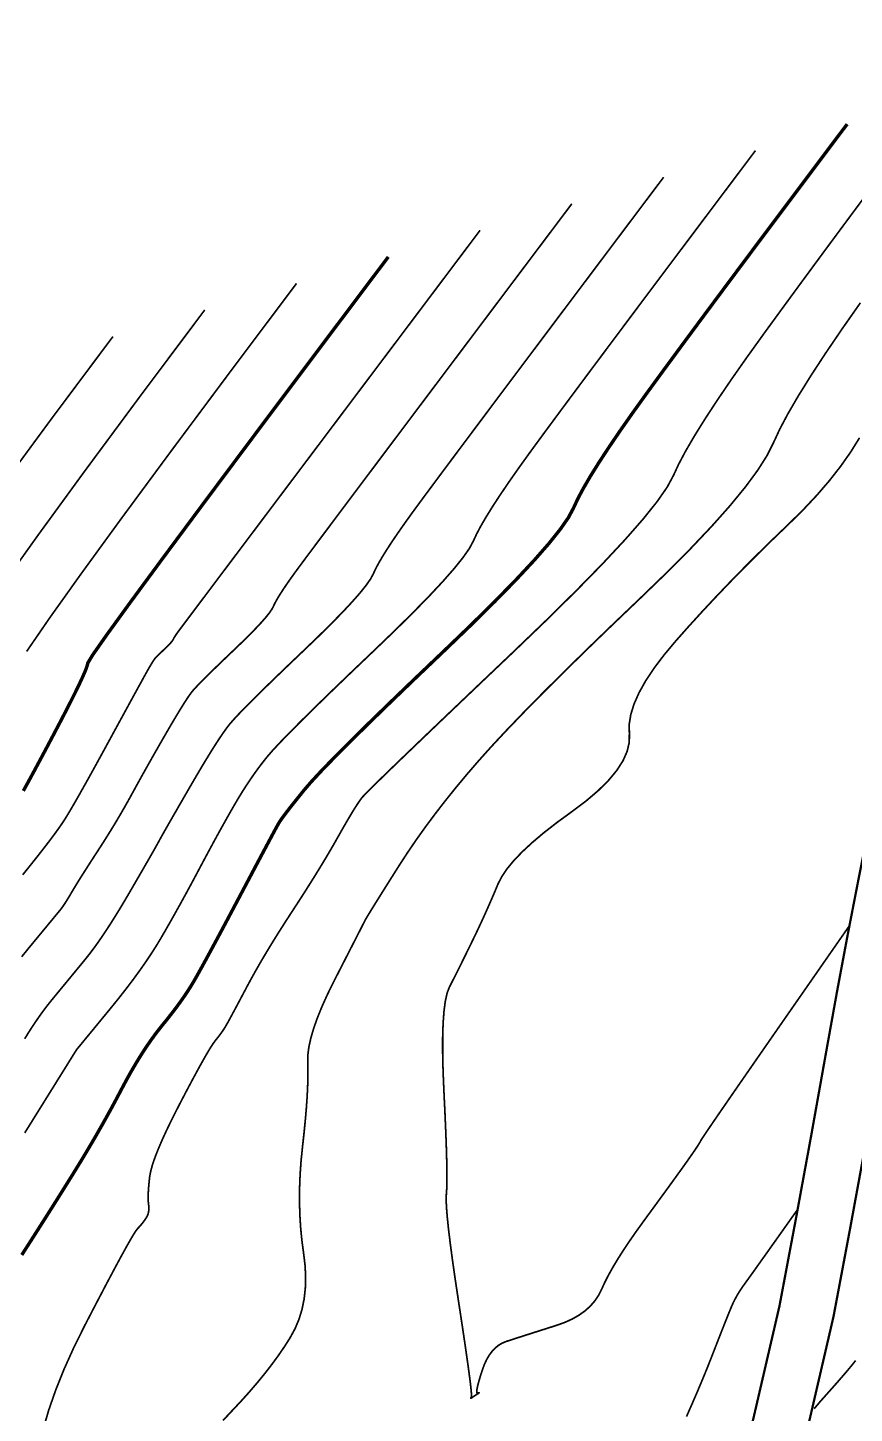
# Model space of a CAD drawing. Extents: x 1059 to 1761, y 608 to 1213.
# Drawn here: x 1193.2 to 1229.7, y 823.1 to 884.4 of the extents above; entities that cross this region are included whole.
import ezdxf

# ---------------------------------------------------------------- set-up
doc = ezdxf.new("R2010")
doc.units = 0
doc.header["$LTSCALE"] = 0.5
doc.layers.add('DGX', color=2, linetype='CONTINUOUS')
doc.layers.add('DLSS', color=4, linetype='CONTINUOUS')

msp = doc.modelspace()

# ---------------------------------------------------------------- linework, layer by layer
at = {"layer": 'DGX', "color": 3, "linetype": 'Continuous', "const_width": 0.15}
for points in [[(1192.925038732132, 830.1474570411012), (1193.306181795826, 830.7424745151931), (1193.672321824752, 831.316468036813), (1194.02345881891, 831.8694376059611), (1194.359592778299, 832.4013832226373), (1194.68072370292, 832.9123048868416), (1194.986851592772, 833.402202598574), (1195.277976447857, 833.8710763578345), (1195.558129760314, 834.3281878068424), (1195.831343022287, 834.7827985878171), (1196.097616233776, 835.2349087007585), (1196.356949394779, 835.6845181456666), (1196.609342505297, 836.1316269225415), (1196.854795565331, 836.576235031383), (1197.09330857488, 837.0183424721913), (1197.324881533944, 837.4579492449664), (1197.552809170041, 837.8860342002689), (1197.780386210689, 838.2935761886596), (1198.007612655888, 838.6805752101385), (1198.234488505637, 839.0470312647057), (1198.461013759937, 839.3929443523609), (1198.687188418788, 839.7183144731046), (1198.913012482189, 840.0231416269363), (1199.138485950141, 840.3074258138564), (1199.357403127649, 840.5775739867759), (1199.563558319717, 840.8399930986059), (1199.756951526344, 841.0946831493466), (1199.937582747531, 841.3416441389978), (1200.105451983278, 841.5808760675596), (1200.260559233586, 841.8123789350321), (1200.402904498453, 842.0361527414153), (1200.53248777788, 842.2521974867091), (1200.672205631166, 842.496935299426), (1200.844954617609, 842.806788308079), (1201.050734737209, 843.1817565126678), (1201.289545989966, 843.6218399131926), (1201.56138837588, 844.1270385096533), (1201.866261894951, 844.6973523020499), (1202.20416654718, 845.3327812903825), (1202.575102332565, 846.0333254746508), (1202.940880527641, 846.7250049954191), (1203.263312408939, 847.3338399932513), (1203.542397976459, 847.8598304681472), (1203.778137230202, 848.3029764201069), (1203.970530170167, 848.6632778491304), (1204.119576796354, 848.9407347552177), (1204.225277108764, 849.1353471383688), (1204.287631107396, 849.2471149985838), (1204.340979453282, 849.3318029163887), (1204.419662807452, 849.44517547231), (1204.523681169906, 849.5872326663475), (1204.653034540644, 849.7579744985014), (1204.807722919666, 849.9574009687715), (1204.987746306972, 850.1855120771579), (1205.193104702563, 850.4423078236607), (1205.423798106438, 850.7277882082797), (1205.732519741744, 851.0854127890341), (1206.171962831627, 851.5586411239431), (1206.742127376087, 852.1474732130066), (1207.443013375125, 852.8519090562246), (1208.274620828741, 853.6719486535972), (1209.236949736933, 854.6075920051242), (1210.330000099704, 855.6588391108057), (1211.553771917051, 856.8256899706419), (1212.771885861644, 857.9966269024857), (1213.847962606148, 859.0601322241905), (1214.782002150565, 860.0162059357564), (1215.574004494893, 860.8648480371833), (1216.223969639134, 861.6060585284711), (1216.731897583287, 862.2398374096199), (1217.097788327351, 862.7661846806297), (1217.321641871328, 863.1851003415006), (1217.506059682507, 863.5841081497045), (1217.753643228178, 864.0507318627137), (1218.064392508342, 864.584971480528), (1218.438307522998, 865.1868270031476), (1218.875388272147, 865.8562984305723), (1219.375634755789, 866.5933857628024), (1219.939046973923, 867.3980889998376), (1220.565624926549, 868.270408141678), (1221.279940868509, 869.2492213300308), (1222.106567054644, 870.3734067066032), (1223.045503484953, 871.6429642713952), (1224.096750159438, 873.0578940244066), (1225.260307078097, 874.6181959656377), (1226.536174240931, 876.3238700950883), (1227.92435164794, 878.1749164127584), (1229.424839299124, 880.1713349186482)], [(1192.993470133513, 850.6772611954676), (1193.180058572445, 851.0147222517976), (1193.407951497051, 851.4338968800286), (1193.677148907331, 851.9347850801606), (1193.987650803286, 852.5173868521938), (1194.339457184916, 853.1817021961281), (1194.68883576185, 853.8478589177568), (1194.992054243717, 854.4359848228733), (1195.249112630516, 854.9460799114776), (1195.460010922249, 855.3781441835697), (1195.624749118915, 855.7321776391495), (1195.743327220513, 856.0081802782173), (1195.815745227045, 856.2061521007728), (1195.84200313851, 856.3260931068162), (1196.052439551919, 856.67771492227), (1196.677393064283, 857.5707291730569), (1197.716863675602, 859.005135859177), (1199.170851385875, 860.9809349806303), (1201.039356195104, 863.4981265374166), (1203.322378103288, 866.5567105295362), (1206.019917110427, 870.1566869569889), (1209.131973216521, 874.2980558197747)]]:
    msp.add_lwpolyline(points, dxfattribs=at)
at = {"layer": 'DGX', "linetype": 'Continuous', "const_width": 0.075}
for points in [[(1193.055337684152, 835.5453531445528), (1193.411020242278, 836.1170285431995), (1193.784010357462, 836.7161913678199), (1194.142063488631, 837.2912227179849), (1194.452935094709, 837.7905036932656), (1194.716625175698, 838.214034293662), (1194.933133731597, 838.5618145191744), (1195.102460762405, 838.8338443698024), (1195.224606268124, 839.0301238455462), (1195.299570248753, 839.1506529464058), (1195.327352704292, 839.1954316723811), (1195.33154806081, 839.2022251233523), (1195.335750744374, 839.2087983991992), (1195.339960754985, 839.2151514999217), (1195.344178092643, 839.2212844255203), (1195.348402757348, 839.2271971759944), (1195.3526347491, 839.2328897513444), (1195.356874067899, 839.2383621515701), (1195.361120713744, 839.2436143766716), (1195.387886152088, 839.2761416196438), (1195.459681848379, 839.3634390734815), (1195.57650780262, 839.5055067381847), (1195.73836401481, 839.7023446137534), (1195.945250484948, 839.9539527001876), (1196.197167213035, 840.2603309974875), (1196.494114199071, 840.6214795056527), (1196.836091443055, 841.0373982246834), (1197.190555772841, 841.4749584399583), (1197.52496401628, 841.9010314368559), (1197.839316173372, 842.3156172153763), (1198.133612244117, 842.7187157755193), (1198.407852228515, 843.110327117285), (1198.662036126566, 843.4904512406736), (1198.896163938271, 843.8590881456847), (1199.110235663628, 844.2162378323187), (1199.314970212408, 844.5711178355351), (1199.521086494378, 844.9329456902935), (1199.728584509539, 845.3017213965942), (1199.93746425789, 845.6774449544371), (1200.147725739433, 846.060116363822), (1200.359368954166, 846.4497356247491), (1200.57239390209, 846.8463027372185), (1200.786800583204, 847.2498177012297), (1200.9991988694, 847.649948965715), (1201.20619863257, 848.0363649796058), (1201.407799872713, 848.4090657429022), (1201.604002589829, 848.768051255604), (1201.794806783919, 849.1133215177114), (1201.980212454982, 849.4448765292242), (1202.160219603019, 849.7627162901426), (1202.334828228029, 850.0668408004666), (1202.507661148002, 850.3599034467534), (1202.682341180928, 850.6445576155601), (1202.858868326806, 850.9208033068869), (1203.037242585638, 851.1886405207337), (1203.217463957422, 851.4480692571005), (1203.399532442159, 851.6990895159875), (1203.583448039848, 851.9417012973943), (1203.76921075049, 852.1759046013212), (1204.006036336586, 852.4502444636886), (1204.343140560637, 852.8132659204166), (1204.780523422643, 853.2649689715054), (1205.318184922604, 853.8053536169549), (1205.95612506052, 854.4344198567651), (1206.69434383639, 855.152167690936), (1207.532841250215, 855.9585971194678), (1208.471617301995, 856.8537081423601), (1209.406053103925, 857.7519536601742), (1210.2315297682, 858.5677865734708), (1210.948047294821, 859.30120688225), (1211.555605683786, 859.9522145865118), (1212.054204935097, 860.5208096862561), (1212.443845048753, 861.006992181483), (1212.724526024754, 861.4107620721925), (1212.896247863101, 861.7321193583846), (1213.037717884066, 862.0382049942075), (1213.227643407922, 862.3961599338098), (1213.466024434671, 862.8059841771914), (1213.752860964312, 863.2676777243522), (1214.088152996845, 863.7812405752924), (1214.47190053227, 864.346672730012), (1214.904103570587, 864.9639741885107), (1215.384762111796, 865.6331449507888), (1215.982498617413, 866.4501674092495), (1216.765935548954, 867.5110239562958), (1217.735072906419, 868.8157145919279), (1218.889910689808, 870.3642393161456), (1220.230448899121, 872.156598128949), (1221.756687534358, 874.1927910303382), (1223.468626595519, 876.472818020313), (1225.366266082603, 878.9966790988735)], [(1193.05423500044, 839.7108485431327), (1193.208264518296, 839.9602652430718), (1193.362563043445, 840.2015983705929), (1193.517130575884, 840.4348479256962), (1193.671967115616, 840.6600139083814), (1193.827072662639, 840.8770963186487), (1193.982447216953, 841.086095156498), (1194.138090778559, 841.2870104219294), (1194.294003347457, 841.4798421149427), (1194.4530338186, 841.6723228765968), (1194.618031086942, 841.8721853479504), (1194.788995152484, 842.0794295290036), (1194.965926015225, 842.2940554197562), (1195.148823675165, 842.5160630202082), (1195.337688132304, 842.7454523303597), (1195.532519386643, 842.9822233502108), (1195.733317438181, 843.2263760797613), (1195.942167865039, 843.4893939363953), (1196.161156245337, 843.782760337497), (1196.390282579076, 844.1064752830665), (1196.629546866255, 844.4605387731035), (1196.878949106875, 844.8449508076083), (1197.138489300935, 845.2597113865805), (1197.408167448435, 845.7048205100206), (1197.687983549376, 846.1802781779282), (1197.95773479365, 846.6453003716439), (1198.197218371147, 847.059103072508), (1198.406434281869, 847.4216862805205), (1198.585382525815, 847.7330499956813), (1198.734063102986, 847.9931942179905), (1198.85247601338, 848.2021189474481), (1198.940621256999, 848.3598241840541), (1198.998498833842, 848.4663099278084), (1199.057517211159, 848.5748929360107), (1199.149084856201, 848.7388899659601), (1199.273201768967, 848.9583010176568), (1199.429867949457, 849.2331260911008), (1199.619083397672, 849.563365186292), (1199.840848113611, 849.9490183032304), (1200.095162097274, 850.3900854419162), (1200.382025348662, 850.8865666023494), (1200.674342842722, 851.3880039771179), (1200.945019554404, 851.8439397588102), (1201.194055483707, 852.2543739474263), (1201.421450630632, 852.6193065429661), (1201.627204995178, 852.9387375454296), (1201.811318577345, 853.2126669548169), (1201.973791377133, 853.441094771128), (1202.114623394543, 853.6240209943628), (1202.27955293143, 853.815076138343), (1202.514318289649, 854.06789071689), (1202.8189194692, 854.3824647300041), (1203.193356470083, 854.7587981776851), (1203.637629292299, 855.196891059933), (1204.151737935847, 855.6967433767478), (1204.735682400727, 856.2583551281297), (1205.389462686939, 856.8817263140784), (1206.040220346207, 857.5072804178627), (1206.615096930253, 858.0754409227511), (1207.114092439077, 858.5862078287437), (1207.537206872679, 859.0395811358403), (1207.88444023106, 859.4355608440411), (1208.15579251422, 859.7741469533461), (1208.351263722157, 860.0553394637552), (1208.470853854873, 860.2791383752683), (1208.569376085624, 860.4923018387103), (1208.701643587667, 860.7415880049057), (1208.867656361001, 861.0269968738545), (1209.067414405626, 861.3485284455567), (1209.300917721543, 861.7061827200123), (1209.568166308752, 862.0999596972213), (1209.869160167252, 862.5298593771837), (1210.203899297043, 862.9958817598997), (1210.685056366317, 863.6511134884681), (1211.425304043264, 864.6486412059885), (1212.424642327884, 865.9884649124606), (1213.683071220178, 867.6705846078846), (1215.200590720144, 869.6950002922604), (1216.977200827784, 872.0617119655881), (1219.012901543097, 874.7707196278675), (1221.307692866083, 877.8220232790989)], [(1193.870349867794, 822.4364155171853), (1194.117308588786, 823.2859618898732), (1194.424678349592, 824.1696504582546), (1194.792459150213, 825.0874812223298), (1195.220650990649, 826.0394541820984), (1195.709253870898, 827.0255693375608), (1196.199608909828, 827.9702014426514), (1196.633057226304, 828.7977252513049), (1197.009598820326, 829.5081407635214), (1197.329233691894, 830.1014479793009), (1197.591961841007, 830.5776468986433), (1197.797783267667, 830.9367375215486), (1197.946697971872, 831.178719848017), (1198.038705953624, 831.3035938780483), (1198.100565420517, 831.3694816212803), (1198.159034580149, 831.4345050873508), (1198.214113432519, 831.4986642762595), (1198.265801977627, 831.5619591880069), (1198.314100215473, 831.6243898225925), (1198.359008146057, 831.6859561800168), (1198.40052576938, 831.7466582602793), (1198.43865308544, 831.8064960633802), (1198.471982805644, 831.8675593480181), (1198.499107641396, 831.931937872891), (1198.520027592696, 831.9996316379992), (1198.534742659544, 832.0706406433425), (1198.54325284194, 832.144964888921), (1198.545558139885, 832.2226043747347), (1198.541658553377, 832.3035591007836), (1198.531554082418, 832.3878290670675), (1198.520754320142, 832.4819542197479), (1198.514768859687, 832.5924745049858), (1198.513597701052, 832.7193899227813), (1198.517240844236, 832.8627004731343), (1198.525698289241, 833.022406156045), (1198.538970036066, 833.1985069715131), (1198.557056084712, 833.3910029195389), (1198.579956435177, 833.5998940001222), (1198.62309153088, 833.8407144222775), (1198.701881815238, 834.1289983950193), (1198.816327288253, 834.4647459183475), (1198.966427949923, 834.8479569922622), (1199.152183800249, 835.2786316167633), (1199.37359483923, 835.7567697918508), (1199.630661066867, 836.2823715175249), (1199.923382483159, 836.8554367937852), (1200.219363725941, 837.4208224259675), (1200.486209433044, 837.9233852194069), (1200.72391960447, 838.3631251741035), (1200.932494240217, 838.7400422900573), (1201.111933340286, 839.0541365672682), (1201.262236904678, 839.3054080057364), (1201.383404933391, 839.4938566054616), (1201.475437426427, 839.6194823664441), (1201.550708162, 839.7123679587078), (1201.621590918328, 839.8025960522766), (1201.68808569541, 839.8901666471507), (1201.750192493246, 839.9750797433301), (1201.807911311836, 840.0573353408146), (1201.86124215118, 840.1369334396043), (1201.910185011279, 840.2138740396994), (1201.954739892132, 840.2881571410994), (1202.006346846914, 840.3790559190558), (1202.076445928801, 840.5058435488191), (1202.165037137792, 840.6685200303896), (1202.272120473888, 840.867085363767), (1202.397695937088, 841.1015395489516), (1202.541763527393, 841.371882585943), (1202.704323244803, 841.6781144747416), (1202.885375089317, 842.0202352153473), (1203.08313953395, 842.3873341015429), (1203.295837051716, 842.7685004271117), (1203.523467642617, 843.1637341920535), (1203.766031306651, 843.5730353963684), (1204.023528043819, 843.9964040400564), (1204.29595785412, 844.4338401231174), (1204.583320737555, 844.8853436455514), (1204.885616694124, 845.3509146073586), (1205.188210772665, 845.8157467376576), (1205.476468022015, 846.2650337655673), (1205.750388442174, 846.6987756910877), (1206.009972033144, 847.1169725142187), (1206.255218794923, 847.5196242349604), (1206.486128727511, 847.9067308533126), (1206.70270183091, 848.2782923692756), (1206.904938105118, 848.6343087828493), (1207.092449521274, 848.9664981300135), (1207.264848050517, 849.2665784467482), (1207.422133692848, 849.5345497330534), (1207.564306448266, 849.770411988929), (1207.69136631677, 849.9741652143753), (1207.803313298362, 850.1458094093919), (1207.900147393041, 850.2853445739789), (1207.981868600807, 850.3927707081366), (1208.150732424755, 850.5727974542551), (1208.508994367978, 850.9301344547251), (1209.056654430477, 851.4647817095464), (1209.793712612252, 852.1767392187191), (1210.720168913302, 853.0660069822432), (1211.836023333628, 854.1325850001186), (1213.14127587323, 855.3764732723455), (1214.635926532108, 856.7976717989236), (1216.137718619362, 858.2413001447973), (1217.464395444096, 859.5524778749102), (1218.615957006309, 860.7312049892628), (1219.592403306, 861.7774814878546), (1220.393734343171, 862.691307370686), (1221.01995011782, 863.4726826377567), (1221.471050629948, 864.1216072890669), (1221.747035879555, 864.6380813246167), (1221.974401480948, 865.1300113052016), (1222.279643048434, 865.7053037916177), (1222.662760582013, 866.3639587838647), (1223.123754081685, 867.105976281943), (1223.66262354745, 867.9313562858524), (1224.279368979307, 868.8400987955929), (1224.973990377258, 869.8322038111644), (1225.746487741302, 870.9076713325671), (1226.577383119605, 872.0482752508121), (1227.447198560333, 873.2357894569105), (1228.355934063488, 874.4702139508623), (1229.303589629068, 875.7515487326676), (1230.290165257074, 877.0797938023263)], [(1192.91930748922, 843.3356586922886), (1193.22688598117, 843.7160698532138), (1193.518181485113, 844.0685041335498), (1193.776380325505, 844.3809316224194), (1194.001482502348, 844.6533523198224), (1194.19348801564, 844.8857662257589), (1194.352396865382, 845.0781733402288), (1194.478209051574, 845.2305736632321), (1194.570924574215, 845.3429671947689), (1194.630543433306, 845.4153539348391), (1194.675929543065, 845.4730872703815), (1194.725946817708, 845.5415205883347), (1194.780595257236, 845.6206538886988), (1194.839874861649, 845.7104871714737), (1194.903785630947, 845.8110204366594), (1194.972327565129, 845.922253684256), (1195.045500664196, 846.0441869142635), (1195.123304928148, 846.1768201266817), (1195.211588908474, 846.3263784888134), (1195.316201156664, 846.4990871679607), (1195.437141672718, 846.6949461641241), (1195.574410456636, 846.9139554773033), (1195.728007508417, 847.1561151074982), (1195.897932828063, 847.4214250547091), (1196.084186415572, 847.7098853189357), (1196.286768270945, 848.0214959001783), (1196.494799720401, 848.343697811368), (1196.697402090162, 848.6639320654361), (1196.894575380225, 848.9821986623829), (1197.086319590593, 849.298497602208), (1197.272634721264, 849.6128288849118), (1197.453520772239, 849.925192510494), (1197.628977743517, 850.2355884789547), (1197.799005635099, 850.5440167902939), (1197.969130879343, 850.8551908015953), (1198.14487990861, 851.1738238699428), (1198.326252722898, 851.4999159953362), (1198.513249322209, 851.8334671777757), (1198.705869706541, 852.1744774172611), (1198.904113875896, 852.5229467137924), (1199.107981830272, 852.8788750673698), (1199.31747356967, 853.2422624779931), (1199.521091786167, 853.5920815952057), (1199.707339171841, 853.9073050685508), (1199.876215726692, 854.1879328980285), (1200.02772145072, 854.4339650836387), (1200.161856343924, 854.6454016253813), (1200.278620406304, 854.8222425232565), (1200.378013637862, 854.9644877772641), (1200.460036038596, 855.0721373874044), (1200.553069526273, 855.1799078129974), (1200.68549601866, 855.3225155133636), (1200.857315515756, 855.4999604885028), (1201.068528017562, 855.7122427384153), (1201.319133524078, 855.9593622631008), (1201.609132035303, 856.2413190625597), (1201.938523551238, 856.5581131367916), (1202.307308071883, 856.9097444857966), (1202.674387588488, 857.2626071755511), (1202.998664092305, 857.5830952720314), (1203.280137583333, 857.8712087752373), (1203.518808061572, 858.126947685169), (1203.714675527024, 858.3503120018262), (1203.867739979686, 858.5413017252092), (1203.97800141956, 858.6999168553178), (1204.045459846646, 858.8261573921523), (1204.101034287183, 858.9463986832133), (1204.175643767411, 859.0870160760018), (1204.26928828733, 859.2480095705178), (1204.38196784694, 859.4293791667612), (1204.513682446241, 859.6311248647323), (1204.664432085233, 859.8532466644309), (1204.834216763916, 860.095744565857), (1205.02303648229, 860.3586185690106), (1205.387614115221, 860.8520595676869), (1206.084672537574, 861.7862584556811), (1207.11421174935, 863.1612152329934), (1208.476231750547, 864.9769298996237), (1210.170732541167, 867.2334024555719), (1212.19771412121, 869.930632900838), (1214.557176490675, 873.0686212354221), (1217.249119649562, 876.6473674593242)], [(1192.96745936024, 846.9649164734507), (1193.290532575859, 847.3664130163404), (1193.585849549894, 847.7378706856565), (1193.853410282346, 848.0792894813989), (1194.093214773215, 848.3906694035677), (1194.3052630225, 848.6720104521628), (1194.489555030202, 848.9233126271843), (1194.646090796321, 849.1445759286321), (1194.774870320856, 849.3358003565063), (1194.9069531688, 849.5457600500978), (1195.073398905145, 849.8232291486977), (1195.274207529892, 850.1682076523059), (1195.50937904304, 850.5806955609223), (1195.778913444589, 851.0606928745473), (1196.082810734539, 851.6081995931804), (1196.421070912892, 852.223215716822), (1196.793693979645, 852.9057412454717), (1197.162150453051, 853.5824670794559), (1197.487910851361, 854.1800841191005), (1197.770975174575, 854.6985923644054), (1198.011343422693, 855.1379918153706), (1198.209015595715, 855.498282471996), (1198.363991693641, 855.7794643342819), (1198.476271716472, 855.9815374022281), (1198.545855664206, 856.1045016758346), (1198.592118226533, 856.1839814443513), (1198.634434093139, 856.2556009970278), (1198.672803264024, 856.3193603338643), (1198.70722573919, 856.3752594548607), (1198.737701518635, 856.4232983600172), (1198.76423060236, 856.4634770493334), (1198.786812990364, 856.4957955228097), (1198.805448682649, 856.5202537804458), (1198.826586121116, 856.5447394876517), (1198.856673747671, 856.5771403098369), (1198.895711562312, 856.6174562470014), (1198.943699565041, 856.6656872991454), (1199.000637755857, 856.7218334662687), (1199.06652613476, 856.7858947483714), (1199.14136470175, 856.8578711454535), (1199.225153456826, 856.9377626575149), (1199.308554830769, 857.0179339332396), (1199.382231254356, 857.0907496213116), (1199.446182727589, 857.1562097217309), (1199.500409250465, 857.2143142344975), (1199.544910822987, 857.2650631596113), (1199.579687445153, 857.3084564970723), (1199.604739116963, 857.3444942468806), (1199.620065838419, 857.3731764090362), (1199.632692488742, 857.4004955277162), (1199.649643947155, 857.4324441470978), (1199.670920213659, 857.4690222671811), (1199.696521288254, 857.5102298879659), (1199.726447170939, 857.5560670094524), (1199.760697861714, 857.6065336316404), (1199.799273360581, 857.6616297545302), (1199.842173667537, 857.7213553781214), (1200.090171864125, 858.0530056469056), (1200.744041031884, 858.9238757053738), (1201.803781170815, 860.3339655535262), (1203.269392280917, 862.2832751913627), (1205.140874362191, 864.7718046188833), (1207.418227414636, 867.7995538360879), (1210.101451438253, 871.3665228429767), (1213.190546433041, 875.4727116395495)], [(1193.141270819341, 856.8460747768436), (1194.139454461545, 858.3002940906417), (1195.533839925577, 860.2579806937978), (1197.324427211439, 862.7191345863116), (1199.51121631913, 865.6837557681832), (1202.09420724865, 869.1518442394128), (1205.0734, 873.1234000000001)], [(1201.821256944451, 822.8241427805297), (1202.216455701579, 823.2470388674411), (1202.614507923328, 823.6710121717164), (1202.990744254871, 824.0894240403434), (1203.345164696207, 824.502274473322), (1203.677769247337, 824.9095634706523), (1203.98855790826, 825.3112910323342), (1204.277530678977, 825.7074571583679), (1204.544687559488, 826.0980618487532), (1204.790028549791, 826.4831051034903), (1205.004498053712, 826.8760340655076), (1205.179040475072, 827.2902958777338), (1205.313655813872, 827.7258905401688), (1205.408344070112, 828.1828180528129), (1205.463105243792, 828.6610784156658), (1205.477939334911, 829.1606716287276), (1205.452846343471, 829.6815976919984), (1205.38782626947, 830.223856605478), (1205.312699340418, 830.781213085781), (1205.257285783824, 831.347431849522), (1205.221585599688, 831.9225128967007), (1205.205598788009, 832.5064562273174), (1205.209325348789, 833.0992618413719), (1205.232765282026, 833.7009297388643), (1205.275918587722, 834.3114599197945), (1205.338785265875, 834.9308523841626), (1205.406001441321, 835.5347744278052), (1205.462203238892, 836.0988933465594), (1205.50739065859, 836.6232091404249), (1205.541563700415, 837.1077218094018), (1205.564722364365, 837.5524313534901), (1205.576866650442, 837.9573377726897), (1205.577996558646, 838.3224410670008), (1205.568112088975, 838.6477412364231), (1205.573115998228, 838.97198279086), (1205.618911043201, 839.3339102402141), (1205.705497223895, 839.7335235844856), (1205.832874540309, 840.1708228236746), (1206.001042992444, 840.6458079577808), (1206.210002580299, 841.1584789868044), (1206.459753303874, 841.7088359107454), (1206.75029516317, 842.2968787296038), (1207.043287415778, 842.8688902982182), (1207.30038931929, 843.3711534714272), (1207.521600873707, 843.803668249231), (1207.706922079027, 844.1664346316295), (1207.856352935251, 844.4594526186227), (1207.96989344238, 844.6827222102105), (1208.047543600412, 844.8362434063931), (1208.089303409349, 844.9200162071704), (1208.133822955224, 845.0009597965594), (1208.219752324072, 845.1459933585772), (1208.347091515894, 845.3551168932238), (1208.51584053069, 845.6283304004992), (1208.725999368459, 845.9656338804033), (1208.977568029201, 846.3670273329362), (1209.270546512916, 846.8325107580979), (1209.604934819605, 847.3620841558883), (1209.970617904603, 847.9260189090154), (1210.357480723246, 848.4945864001871), (1210.765523275533, 849.0677866294035), (1211.194745561466, 849.6456195966643), (1211.645147581043, 850.2280853019698), (1212.116729334265, 850.8151837453199), (1212.609490821131, 851.4069149267146), (1213.123432041642, 852.0032788461538), (1213.693733001063, 852.6391656158801), (1214.355573704657, 853.3494653481359), (1215.108954152424, 854.1341780429213), (1215.953874344364, 854.9933037002363), (1216.890334280478, 855.9268423200808), (1217.918333960765, 856.9347939024549), (1219.037873385225, 858.0171584473585), (1220.248952553859, 859.1739359547917), (1221.441249797832, 860.326752044167), (1222.50444344831, 861.3972323348974), (1223.438533505293, 862.3853768269826), (1224.243519968781, 863.2911855204228), (1224.919402838774, 864.1146584152178), (1225.466182115272, 864.8557955113679), (1225.883857798275, 865.514596808873), (1226.172429887783, 866.0910623077328), (1226.44274327939, 866.6759144606988), (1226.80564286869, 867.3598757205216), (1227.261128655684, 868.1429460872015), (1227.809200640371, 869.0251255607385), (1228.449858822752, 870.0064141411324), (1229.183103202826, 871.0868118283834), (1230.008933780594, 872.2663186224913)], [(1191.896828465279, 859.5350264069652), (1193.609498227774, 861.9401426352065), (1195.700054534972, 864.8108010068304), (1198.168497386874, 868.1470015218366), (1201.01482678348, 871.9487441802254)], [(1191.888892750814, 863.9378462454773), (1194.242787525097, 867.1421588042604), (1196.956253566959, 870.7740883604505)], [(1229.523565676827, 844.7106629176989), (1229.154036120164, 844.1796488592848), (1228.6517502442, 843.4575300068991), (1228.042610059727, 842.5815275560415), (1227.326615566745, 841.5516415067123), (1226.503766765254, 840.3678718589111), (1225.681353822884, 839.1838060523127), (1224.966666907266, 838.153031526591), (1224.359706018399, 837.2755482817463), (1223.860471156284, 836.5513563177785), (1223.46896232092, 835.9804556346875), (1223.185179512308, 835.5628462324734), (1223.009122730447, 835.2985281111362), (1222.940791975338, 835.1875012706759), (1222.918821077516, 835.1433890068137), (1222.881843867519, 835.079814615271), (1222.829860345347, 834.9967780960476), (1222.762870510999, 834.8942794491437), (1222.680874364475, 834.7723186745592), (1222.583871905776, 834.6308957722941), (1222.471863134901, 834.4700107423486), (1222.344848051851, 834.2896635847223), (1222.197202340558, 834.0820721541812), (1222.023301684956, 833.8394543054909), (1221.823146085044, 833.5618100386512), (1221.596735540822, 833.2491393536623), (1221.344070052292, 832.9014422505242), (1221.065149619451, 832.5187187292368), (1220.759974242301, 832.1009687898), (1220.428543920842, 831.648192432214), (1220.098056057487, 831.1897109079482), (1219.795708054649, 830.7548454684721), (1219.521499912329, 830.3435961137856), (1219.275431630526, 829.9559628438888), (1219.05750320924, 829.5919456587815), (1218.867714648472, 829.2515445584639), (1218.706065948221, 828.9347595429359), (1218.572557108487, 828.6415906121975), (1218.436992811565, 828.370327845704), (1218.269177739747, 828.1192613229105), (1218.069111893035, 827.8883910438168), (1217.836795271427, 827.6777170084231), (1217.572227874925, 827.4872392167293), (1217.275409703527, 827.3169576687355), (1216.946340757234, 827.1668723644417), (1216.585021036046, 827.0369833038478), (1216.219830571638, 826.9209760714531), (1215.879149395685, 826.8125362517566), (1215.562977508187, 826.7116638447585), (1215.271314909145, 826.6183588504587), (1215.004161598557, 826.5326212688572), (1214.761517576425, 826.454451099954), (1214.543382842748, 826.383848343749), (1214.349757397526, 826.3208130002424), (1214.174442546549, 826.2490122759735), (1214.011239595605, 826.1521133774817), (1213.860148544695, 826.0301163047667), (1213.721169393819, 825.8830210578288), (1213.594302142976, 825.7108276366679), (1213.479546792168, 825.513536041284), (1213.376903341393, 825.2911462716771), (1213.286371790652, 825.0436583278472), (1213.209240907737, 824.8004737419568), (1213.14679946044, 824.5909940461684), (1213.099047448762, 824.4152192404819), (1213.065984872702, 824.2731493248974), (1213.047611732261, 824.1647842994149), (1213.043928027437, 824.0901241640344), (1213.054933758233, 824.0491689187558), (1213.080628924647, 824.0419185635793), (1213.109518942702, 824.0496358738989), (1213.130109228422, 824.0535836251088), (1213.142399781806, 824.053761817209), (1213.146390602855, 824.0501704501995), (1213.142081691569, 824.0428095240803), (1213.129473047947, 824.0316790388514), (1213.10856467199, 824.0167789945128), (1213.079356563698, 823.9981093910646), (1213.046503664676, 823.9777186885281), (1213.014660916532, 823.9576553469244), (1212.983828319264, 823.9379193662537), (1212.954005872874, 823.918510746516), (1212.925193577361, 823.8994294877111), (1212.897391432726, 823.8806755898394), (1212.870599438967, 823.8622490529004), (1212.844817596086, 823.8441498768946), (1212.822116167231, 823.8289586614363), (1212.804565415553, 823.8192560061407), (1212.792165341049, 823.8150419110076), (1212.784915943722, 823.8163163760369), (1212.782817223571, 823.8230794012287), (1212.785869180595, 823.8353309865831), (1212.794071814795, 823.8530711321), (1212.807425126171, 823.8762998377794), (1212.812560715677, 823.9643947051029), (1212.796110184264, 824.1767333355522), (1212.758073531935, 824.5133157291272), (1212.698450758687, 824.9741418858279), (1212.617241864522, 825.5592118056544), (1212.51444684944, 826.2685254886067), (1212.39006571344, 827.1020829346846), (1212.244098456522, 828.0598841438884), (1212.098443540001, 829.027281091378), (1211.97499942519, 829.8896257523132), (1211.873766112089, 830.6469181266943), (1211.794743600697, 831.2991582145212), (1211.737931891016, 831.8463460157936), (1211.703330983045, 832.2884815305121), (1211.690940876783, 832.6255647586761), (1211.700761572232, 832.8575957002861), (1211.717396845276, 833.0850684686678), (1211.725450471801, 833.4084771771477), (1211.724922451807, 833.8278218257254), (1211.715812785293, 834.3431024144013), (1211.698121472261, 834.9543189431753), (1211.671848512709, 835.6614714120473), (1211.636993906638, 836.4645598210172), (1211.593557654048, 837.3635841700852), (1211.555512123268, 838.2644637612415), (1211.536829682629, 839.0731178964763), (1211.53751033213, 839.7895465757896), (1211.55755407177, 840.4137497991812), (1211.596960901551, 840.9457275666515), (1211.655730821472, 841.3854798782003), (1211.733863831533, 841.7330067338274), (1211.831359931735, 841.9883081335331), (1211.941232517384, 842.2037102811955), (1212.056494983788, 842.431539380693), (1212.177147330947, 842.6717954320254), (1212.303189558862, 842.9244784351929), (1212.434621667531, 843.1895883901955), (1212.571443656956, 843.467125297033), (1212.713655527136, 843.7570891557056), (1212.861257278071, 844.0594799662131), (1213.010278116797, 844.3684516770347), (1213.156747250351, 844.6781582366496), (1213.300664678732, 844.9885996450577), (1213.44203040194, 845.299775902259), (1213.580844419977, 845.6116870082534), (1213.71710673284, 845.924332963041), (1213.850817340531, 846.2377137666219), (1213.981976243049, 846.551829418996), (1214.146411540429, 846.8768944198173), (1214.379951332706, 847.2231232687399), (1214.682595619879, 847.5905159657638), (1215.054344401948, 847.9790725108887), (1215.495197678914, 848.3887929041151), (1216.005155450776, 848.8196771454427), (1216.584217717535, 849.2717252348715), (1217.23238447919, 849.7449371724017), (1217.869769267472, 850.2226367141467), (1218.416485614109, 850.68814761622), (1218.872533519104, 851.1414698786218), (1219.237912982454, 851.5826035013521), (1219.51262400416, 852.0115484844108), (1219.696666584224, 852.4283048277979), (1219.790040722643, 852.8328725315135), (1219.792746419418, 853.2252515955574), (1219.787568955674, 853.6270978782695), (1219.857293612537, 854.0600672379892), (1220.001920390004, 854.5241596747165), (1220.221449288078, 855.0193751884516), (1220.515880306757, 855.5457137791942), (1220.885213446042, 856.1031754469444), (1221.329448705932, 856.6917601917023), (1221.848586086428, 857.3114680134679), (1222.413234876065, 857.9477370383352), (1222.994004363379, 858.5860053923981), (1223.59089454837, 859.2262730756568), (1224.203905431036, 859.8685400881112), (1224.83303701138, 860.5128064297613), (1225.4782892894, 861.1590721006073), (1226.139662265096, 861.8073371006489), (1226.817155938469, 862.4576014298864), (1227.47608864474, 863.1069330785698), (1228.081778719132, 863.7524000369494), (1228.634226161644, 864.3940023050253), (1229.133430972276, 865.0317398827975), (1229.579393151029, 865.665612770266), (1229.972112697902, 866.2956209674308)], [(1227.234521200167, 832.1618679314525), (1227.195244324767, 832.1063858545319), (1226.657021831309, 831.3466642587412), (1226.187918010415, 830.6851444367381), (1225.787932862085, 830.1218263885228), (1225.457066386319, 829.6567101140953), (1225.195318583116, 829.2897956134553), (1225.002689452477, 829.0210828866033), (1224.879178994402, 828.8505719335388), (1224.792538579382, 828.7290969803411), (1224.710519577912, 828.6074922530886), (1224.633121989991, 828.4857577517816), (1224.560345815618, 828.3638934764201), (1224.492191054793, 828.241899427004), (1224.428657707518, 828.1197756035334), (1224.369745773792, 827.9975220060081), (1224.315455253614, 827.8751386344284), (1224.255840725603, 827.7323046377458), (1224.180956768376, 827.5486991649119), (1224.090803381934, 827.324322215927), (1223.985380566277, 827.059173790791), (1223.864688321405, 826.7532538895039), (1223.728726647317, 826.4065625120656), (1223.577495544013, 826.0190996584762), (1223.410995011494, 825.5908653287356), (1223.227993986893, 825.1282354390463), (1223.027261407342, 824.6375859056108), (1222.80879727284, 824.1189167284288), (1222.572601583389, 823.5722279075003), (1222.318674338988, 822.9975194428256)], [(1229.797437518122, 825.4765075626591), (1229.657607333115, 825.2993060911205), (1229.471038652234, 825.0739411209048), (1229.237731475482, 824.8004126520124), (1228.957685802856, 824.4787206844429), (1228.630901634357, 824.1088652181966), (1228.257378969986, 823.6908462532733), (1227.964448065932, 823.3448271865534)]]:
    msp.add_lwpolyline(points, dxfattribs=at)
at = {"layer": 'DLSS', "linetype": 'Continuous', "flags": 128}
msp.add_lwpolyline([(1191.939, 761.618, 0.1, 0.1, 0.02227727237595739), (1193.404979779089, 763.1054496568804, 0.1, 0.1, 0.008489619175152932), (1197.003, 767.236, 0.1, 0.1, 0.01810021798390882), (1197.927888487932, 768.4193095811006, 0.1, 0.1, 0.003422491915308607), (1202.544, 774.88, 0.1, 0.1, 0.04756898572280916), (1218.542304350097, 802.9207153794773, 0.1, 0.1, 0.05874546181282883), (1226.428, 827.877, 0.1, 0.09999999999999999, 0.00352294460510984), (1228.52405670363, 839.2887553972165, 0.09999999999999999, 0.1, -0.005341027312606199), (1229.934, 846.811, 0.1, 0.1, -0.0004608248269781291), (1231.281313761792, 853.5653157565393, 0.1, 0.1, -0.001538348904523726), (1231.693, 855.587, 0.1, 0.1, -0.01681018764112844), (1233.035925139373, 861.132704671003, 0.1, 0.1, -0.01737156697649182), (1234.699, 866.398, 0.1, 0.1, -0.01475906146164544), (1234.910752167259, 866.943630040103, 0.1, 0.1, -0.001515017687697216), (1237.145, 872.188, 0.1, 0.1, -0.02635886641025029), (1239.759433058651, 877.4851705624123, 0.1, 0.1, -0.01923397528797282), (1243.987, 884.386, 0.1, 0.1, 0)], format="xyseb", dxfattribs=at)
at = {"layer": 'DLSS', "linetype": 'Continuous', "const_width": 0.1, "flags": 128}
msp.add_lwpolyline([(1195.213827138866, 761.4749756394525, 0.008489619175152752), (1198.866160992045, 765.6678783815664, 0.01810021798391005), (1199.899591285764, 766.9900571997845, 0.003422491915308689), (1204.535083769931, 773.4778731463973, 0.04756898572280909), (1220.76249388554, 801.9201491801734, 0.05874546181282886), (1228.820009569804, 827.4202018931273, 0.003522944605109819), (1230.922265636864, 838.8657090581067, -0.005341027312606186), (1232.322624428231, 846.336818986742, -0.0004608248269781044), (1233.669060075072, 853.0867326019049, -0.001538348904523735), (1234.07775621777, 855.0937332625407, -0.01681018764112842), (1235.382153760348, 860.4803354882582, -0.01737156697649183), (1236.994278159669, 865.5843216469478, -0.0147590614616445), (1237.154027092004, 865.9959529302761, -0.001515017687697177), (1239.382490782615, 871.2267459804036, -0.02635886641025002), (1241.883365160024, 876.2938323563461, -0.01923397528797302), (1246.01309581438, 883.0349596440414, -0.01923397528797302)], format="xyb", dxfattribs=at)

doc.saveas('drawing.dxf')
